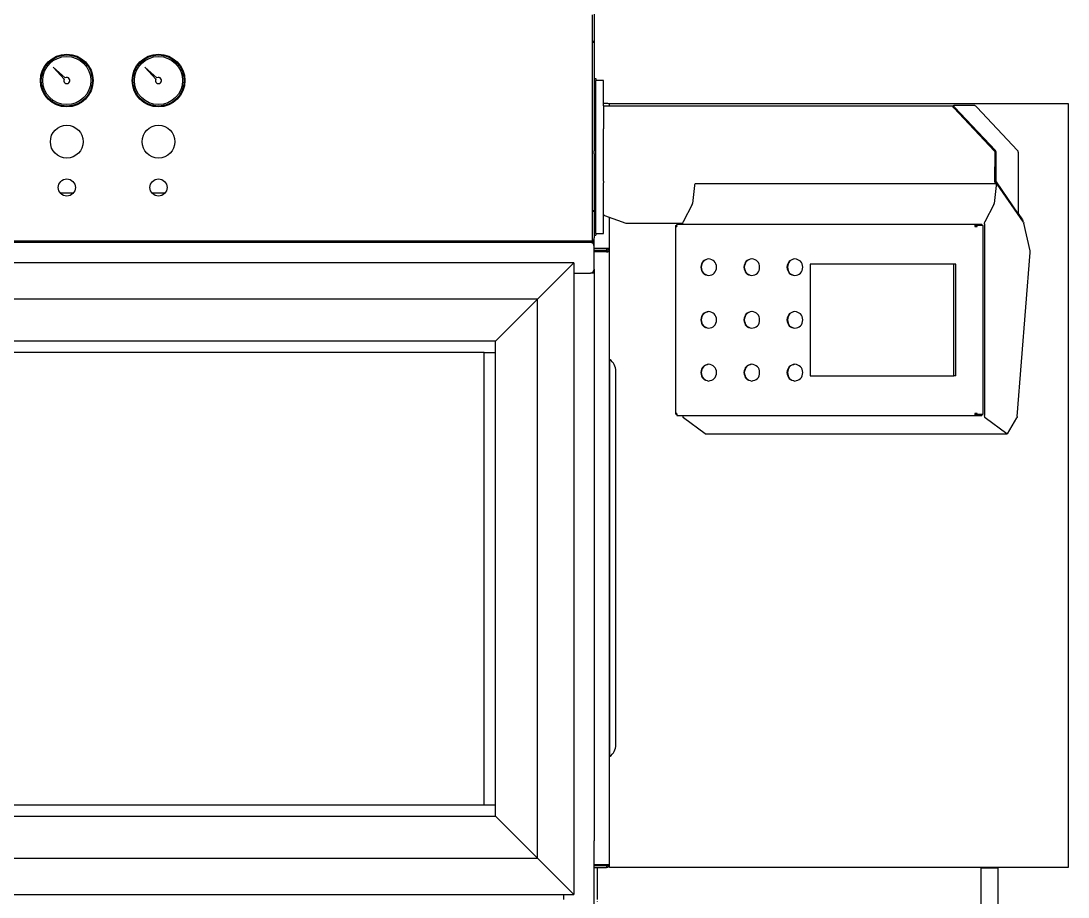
# Model space of a CAD drawing. Header units: millimetres. Extents: x -4653 to 8979, y -13943 to 4840.
# Drawn here: x 1407 to 2777, y 2098 to 3245 of the extents above; entities that cross this region are included whole.
import ezdxf

# ---------------------------------------------------------------- set-up
doc = ezdxf.new("R2010")
doc.units = ezdxf.units.MM

# ---------------------------------------------------------------- blocks, each defined once
blk = doc.blocks.new('COPERCHIO__23', base_point=(2263.1, 2728.2))
at = {"color": 7, "linetype": 'Continuous'}
for p, q in [((2263.1, 2975.7), (2263.2, 2975.7)), ((2263.1, 2975.7), (2263.1, 2730.7)), ((2263.2, 2976.6), (2263.2, 2975.7)), ((2263.2, 2976.6), (2264.6, 2976.6)), ((2263.2, 2975.7), (2264.7, 2975.7)), ((2264.7, 2978.2), (2264.6, 2976.6)), ((2264.6, 2976.6), (2264.7, 2975.7)), ((2265.6, 2978.2), (2264.7, 2978.2)), ((2655.5, 2978.2), (2265.6, 2978.2)), ((2654.7, 2975.7), (2655.2, 2975.7)), ((2655.2, 2975.7), (2656.5, 2975.7)), ((2656.4, 2978.2), (2655.5, 2978.2)), ((2655.5, 2978.2), (2655.5, 2976.7)), ((2656.5, 2976.6), (2655.5, 2976.7)), ((2664.1, 2978.2), (2656.4, 2978.2)), ((2656.5, 2976.6), (2656.4, 2978.2)), ((2656.5, 2975.7), (2656.5, 2976.6)), ((2656.5, 2976.6), (2657.9, 2976.6)), ((2656.5, 2975.7), (2657.9, 2975.7)), ((2664.1, 2976.7), (2657.9, 2976.6)), ((2657.9, 2975.7), (2657.9, 2976.6)), ((2664.1, 2978.2), (2664.1, 2976.7)), ((2665.6, 2976.6), (2664.1, 2976.7)), ((2665.6, 2729.8), (2665.6, 2976.6)), ((2263.2, 2730.7), (2263.1, 2730.7)), ((2264.7, 2730.7), (2263.2, 2730.7)), ((2263.2, 2730.7), (2263.2, 2729.8)), ((2264.6, 2729.8), (2263.2, 2729.8)), ((2264.7, 2730.7), (2264.6, 2729.8)), ((2264.8, 2729.8), (2264.6, 2729.8)), ((2264.8, 2729.8), (2264.7, 2728.2)), ((2264.7, 2728.2), (2265.6, 2728.2)), ((2265.6, 2728.2), (2655.5, 2728.2)), ((2655.2, 2730.7), (2654.7, 2730.7)), ((2656.5, 2730.7), (2655.2, 2730.7)), ((2655.5, 2729.7), (2656.4, 2729.7)), ((2655.5, 2728.2), (2655.5, 2729.7)), ((2655.5, 2728.2), (2656.4, 2728.2)), ((2656.4, 2729.7), (2656.5, 2730.7)), ((2656.4, 2729.7), (2657.9, 2729.8)), ((2656.4, 2728.2), (2656.4, 2729.7)), ((2656.4, 2728.2), (2664.1, 2728.2)), ((2657.9, 2730.7), (2656.5, 2730.7)), ((2657.9, 2729.8), (2657.9, 2730.7)), ((2657.9, 2729.8), (2664.1, 2729.7)), ((2664.1, 2729.7), (2665.6, 2729.8)), ((2664.1, 2729.7), (2664.1, 2728.2))]:
    blk.add_line(p, q, dxfattribs=at)
for points in [[(2264.7, 2975.7), (2264.7, 2976.2), (2264.8, 2976.7)], [(2264.8, 2976.7), (2265.1, 2977.8), (2265.6, 2978.2)], [(2655.5, 2978.2), (2654.9, 2977.5), (2654.7, 2975.7)], [(2655.2, 2975.7), (2655.3, 2976.4), (2655.5, 2976.7)], [(2306.5, 2933.2), (2299.2, 2930), (2296.2, 2922.2)], [(2306.5, 2933.2), (2299.6, 2929.8), (2296.7, 2922.2)], [(2306.5, 2911.2), (2313.8, 2914.4), (2316.9, 2922.2), (2313.8, 2930), (2306.5, 2933.2)], [(2362.9, 2933.2), (2355.6, 2930), (2352.6, 2922.2)], [(2362.9, 2933.2), (2355.9, 2929.8), (2353.1, 2922.2)], [(2363.4, 2933.2), (2363.2, 2933.2), (2362.9, 2933.2)], [(2362.9, 2911.2), (2370.2, 2914.4), (2373.2, 2922.2), (2370.4, 2929.8), (2363.4, 2933.2)], [(2419.3, 2933.2), (2412, 2930), (2408.9, 2922.2)], [(2419.3, 2933.2), (2412.3, 2929.8), (2409.5, 2922.2)], [(2419.3, 2911.2), (2426.6, 2914.4), (2429.6, 2922.2), (2426.6, 2930), (2419.3, 2933.2)], [(2296.2, 2922.2), (2299.2, 2914.4), (2306.5, 2911.2)], [(2296.7, 2922.2), (2299.6, 2914.6), (2306.5, 2911.2)], [(2352.6, 2922.2), (2355.6, 2914.4), (2362.9, 2911.2)], [(2353.1, 2922.2), (2355.9, 2914.6), (2362.9, 2911.2)], [(2408.9, 2922.2), (2412, 2914.4), (2419.3, 2911.2)], [(2409.5, 2922.2), (2412.3, 2914.6), (2419.3, 2911.2)], [(2306.5, 2864.2), (2299.2, 2861), (2296.2, 2853.2)], [(2306.5, 2864.2), (2299.6, 2860.8), (2296.7, 2853.2)], [(2306.5, 2842.2), (2313.8, 2845.4), (2316.9, 2853.2), (2313.8, 2861), (2306.5, 2864.2)], [(2362.9, 2864.2), (2355.6, 2861), (2352.6, 2853.2)], [(2362.9, 2864.2), (2355.9, 2860.8), (2353.1, 2853.2)], [(2363.4, 2864.2), (2363.2, 2864.2), (2362.9, 2864.2)], [(2362.9, 2842.2), (2370.2, 2845.4), (2373.2, 2853.2), (2370.4, 2860.8), (2363.4, 2864.2)], [(2419.3, 2864.2), (2412, 2861), (2408.9, 2853.2)], [(2419.3, 2864.2), (2412.3, 2860.8), (2409.5, 2853.2)], [(2419.3, 2842.2), (2426.6, 2845.4), (2429.6, 2853.2), (2426.6, 2861), (2419.3, 2864.2)], [(2296.2, 2853.2), (2299.2, 2845.4), (2306.5, 2842.2)], [(2296.7, 2853.2), (2299.6, 2845.6), (2306.5, 2842.2)], [(2352.6, 2853.2), (2355.6, 2845.4), (2362.9, 2842.2)], [(2353.1, 2853.2), (2355.9, 2845.6), (2362.9, 2842.2)], [(2408.9, 2853.2), (2412, 2845.4), (2419.3, 2842.2)], [(2409.5, 2853.2), (2412.3, 2845.6), (2419.3, 2842.2)], [(2306.5, 2795.2), (2299.2, 2792), (2296.2, 2784.2)], [(2306.5, 2795.2), (2299.6, 2791.8), (2296.7, 2784.2)], [(2306.5, 2773.2), (2313.8, 2776.4), (2316.9, 2784.2), (2313.8, 2792), (2306.5, 2795.2)], [(2362.9, 2795.2), (2355.6, 2792), (2352.6, 2784.2)], [(2362.9, 2795.2), (2355.9, 2791.8), (2353.1, 2784.2)], [(2362.9, 2773.2), (2370.2, 2776.4), (2373.2, 2784.2), (2370.2, 2792), (2362.9, 2795.2)], [(2419.3, 2795.2), (2412, 2792), (2408.9, 2784.2)], [(2419.3, 2795.2), (2412.3, 2791.8), (2409.5, 2784.2)], [(2419.3, 2773.2), (2426.6, 2776.4), (2429.6, 2784.2), (2426.6, 2792), (2419.3, 2795.2)], [(2296.2, 2784.2), (2299.2, 2776.4), (2306.5, 2773.2)], [(2296.7, 2784.2), (2299.6, 2776.6), (2306.5, 2773.2)], [(2352.6, 2784.2), (2355.6, 2776.4), (2362.9, 2773.2)], [(2353.1, 2784.2), (2355.9, 2776.6), (2362.9, 2773.2)], [(2408.9, 2784.2), (2412, 2776.4), (2419.3, 2773.2)], [(2409.5, 2784.2), (2412.3, 2776.6), (2419.3, 2773.2)], [(2264.8, 2729.8), (2264.7, 2730.2), (2264.7, 2730.7)], [(2265.6, 2728.2), (2265.1, 2728.6), (2264.8, 2729.8)], [(2654.7, 2730.7), (2654.9, 2729), (2655.5, 2728.2)], [(2655.5, 2729.7), (2655.3, 2730), (2655.2, 2730.7)]]:
    blk.add_spline(points, degree=3, dxfattribs=at)
blk = doc.blocks.new('TOUCH__24', base_point=(2439.4, 2780.2))
at = {"color": 7, "linetype": 'Continuous'}
for p, q in [((2439.4, 2926.2), (2439.4, 2780.2)), ((2627.4, 2926.2), (2439.4, 2926.2)), ((2627.4, 2780.2), (2627.4, 2926.2)), ((2629.8, 2926.2), (2627.4, 2926.2)), ((2629.8, 2780.2), (2629.8, 2926.2)), ((2439.4, 2780.2), (2627.4, 2780.2)), ((2629.8, 2780.2), (2627.4, 2780.2))]:
    blk.add_line(p, q, dxfattribs=at)
blk = doc.blocks.new('CASSETTA__25', base_point=(2272.8, 2703.9))
at = {"color": 7, "linetype": 'Continuous'}
for p, q in [((2287.8, 3029.3), (2285.5, 3005.8)), ((2683.5, 3031.4), (2288.8, 3031.4)), ((2682.5, 3029.3), (2680.2, 3005.8)), ((2684, 3031.1), (2683.5, 3031.4)), ((2718.5, 2981.1), (2684, 3031.1)), ((2285.1, 3004.1), (2273.3, 2981.6)), ((2285.1, 3004.1), (2285.5, 3005.8)), ((2679.8, 3004.1), (2667.9, 2981.6)), ((2679.8, 3004.1), (2680.2, 3005.8)), ((2272.8, 2978.2), (2272.8, 2979.1)), ((2667.5, 2979.1), (2667.5, 2728.1)), ((2718.5, 2981.1), (2718.9, 2980)), ((2727.1, 2943.8), (2718.9, 2980)), ((2710.3, 2727), (2727.2, 2941.5)), ((2272.8, 2728.1), (2272.8, 2728.2)), ((2302.1, 2704), (2273.6, 2725.1)), ((2696.8, 2704), (2668.2, 2725.1)), ((2697.6, 2704.3), (2709.8, 2725.1)), ((2302.1, 2704), (2696.8, 2704)), ((2697.1, 2703.9), (2696.8, 2704))]:
    blk.add_line(p, q, dxfattribs=at)
blk.add_arc((2719.5, 2942.2), 7.79, 354.921, 12.1098, dxfattribs=at)
for points in [[(2288.8, 3031.4), (2288.2, 3030.8), (2287.8, 3029.3)], [(2683.5, 3031.4), (2682.9, 3030.8), (2682.5, 3029.3)], [(2272.8, 2979.1), (2272.9, 2980.5), (2273.3, 2981.6)], [(2667.5, 2979.1), (2667.6, 2980.5), (2667.9, 2981.6)], [(2273.6, 2725.1), (2273, 2726.2), (2272.8, 2728.1)], [(2668.2, 2725.1), (2667.7, 2726.2), (2667.5, 2728.1)], [(2710.3, 2727), (2710.1, 2725.9), (2709.8, 2725.1)], [(2697.6, 2704.3), (2697.3, 2704), (2697.1, 2703.9)]]:
    blk.add_spline(points, degree=3, dxfattribs=at)
blk = doc.blocks.new('CASSETTA_ETA_04_1__26', base_point=(2263.1, 2703.9))
for name, p in [('CASSETTA__25', (2272.8, 2703.9)), ('COPERCHIO__23', (2263.1, 2728.2)), ('TOUCH__24', (2439.4, 2780.2))]:
    blk.add_blockref(name, p)
blk = doc.blocks.new('Lamiera_fe_sp_15-10_sv__27', base_point=(2711.5, 2982.8))
at = {"color": 7, "linetype": 'Continuous'}
for p, q in [((2711.5, 2992.4), (2717.3, 2984)), ((2717.3, 2984), (2717.5, 2983.5)), ((2717.5, 2983.5), (2717.4, 2982.8))]:
    blk.add_line(p, q, dxfattribs=at)
blk = doc.blocks.new('Lamiera___28', base_point=(2625.9, 2991.6))
at = {"color": 7, "linetype": 'Continuous'}
for p, q in [((2626.1, 3132.9), (2627.1, 3134)), ((2627.3, 3130.9), (2627, 3131)), ((2627.3, 3134.1), (2654.3, 3134.1)), ((2680.7, 3074.1), (2627.3, 3130.9)), ((2681.6, 3075.1), (2628.3, 3131.9)), ((2657.3, 3131.9), (2710.7, 3075.1)), ((2681.1, 3035), (2681.2, 3073)), ((2682.5, 3034), (2682.5, 3073)), ((2711.5, 3073), (2711.5, 2991.6)), ((2681.1, 3034), (2681.1, 3035)), ((2681.1, 3034), (2682.8, 3031.4)), ((2681.1, 3034), (2682.5, 3034)), ((2682.5, 3034), (2711.5, 2991.6)), ((2711.5, 2991.6), (2711.2, 2991.6))]:
    blk.add_line(p, q, dxfattribs=at)
for centre, radius, start, end in [((2679.7, 3072.9), 1.48, 22.6297, 50.3132), ((2679.7, 3073), 1.5, 0, 19.1502), ((2679.4, 3073), 3.09, 359.6573, 42.878), ((2708.5, 3073), 3.09, 359.6573, 42.878)]:
    blk.add_arc(centre, radius, start, end, dxfattribs=at)
for points in [[(2627, 3131), (2626.2, 3132.2), (2626.1, 3132.9)], [(2627.1, 3134), (2627.2, 3134), (2627.3, 3134.1)], [(2628.3, 3131.9), (2627.3, 3133.2), (2627.1, 3134)], [(2654.3, 3134.1), (2655.6, 3133.4), (2657.3, 3131.9)]]:
    blk.add_spline(points, degree=3, dxfattribs=at)
blk = doc.blocks.new('Lamiera_fe_sp_15-10_sv___29', base_point=(2168.7, 2980))
at = {"color": 7, "linetype": 'Continuous'}
for p, q in [((2168.7, 3133.5), (2625.5, 3133.5)), ((2168.7, 3132), (2168.7, 3131)), ((2168.7, 3131), (2168.7, 3103.5)), ((2625.5, 3133.5), (2626.6, 3133.5)), ((2627.3, 3130.9), (2627, 3131)), ((2680.7, 3074.1), (2627.3, 3130.9)), ((2168.7, 3035), (2168.7, 3103.5)), ((2681.1, 3073.5), (2680.7, 3074.1)), ((2681.2, 3073), (2681.1, 3073.5)), ((2681.1, 3035), (2681.2, 3073)), ((2682.5, 3031.4), (2681.5, 3032.8)), ((2170.4, 2989.9), (2198.3, 2980)), ((2198.3, 2980), (2272.8, 2980))]:
    blk.add_line(p, q, dxfattribs=at)
for points in [[(2625.5, 3133.5), (2625.4, 3133.5), (2625.4, 3133.3), (2625.5, 3133), (2625.6, 3132.8), (2626.2, 3132), (2627, 3131)], [(2681.1, 3034), (2681.1, 3034.5), (2681.1, 3035)], [(2681.5, 3032.8), (2681.3, 3033.3), (2681.1, 3034)], [(2170.4, 2989.9), (2169.2, 2990.6), (2168.7, 2991.3)]]:
    blk.add_spline(points, degree=3, dxfattribs=at)
blk = doc.blocks.new('Piatto_fe___30', base_point=(2158.7, 2966.5))
at = {"color": 7, "linetype": 'Continuous'}
for p, q in [((2168.7, 3166.5), (2158.7, 3166.5)), ((2168.7, 3133.5), (2168.7, 3166.5)), ((2168.7, 3133.5), (2168.7, 3132)), ((2168.7, 3132), (2168.7, 3131)), ((2168.7, 3131), (2168.7, 3103.5)), ((2168.7, 3035), (2168.7, 3103.5)), ((2168.7, 3035), (2168.7, 3032.8)), ((2168.7, 2991.3), (2168.7, 3032.8)), ((2168.7, 2966.5), (2168.7, 2991.3)), ((2158.7, 2966.5), (2168.7, 2966.5))]:
    blk.add_line(p, q, dxfattribs=at)
blk = doc.blocks.new('RBTISALDA001273_A__31', base_point=(2158.7, 2966.5))
for name, p in [('Piatto_fe___30', (2158.7, 2966.5)), ('Lamiera_fe_sp_15-10_sv___29', (2168.7, 2980)), ('Lamiera___28', (2625.9, 2991.6)), ('Lamiera_fe_sp_15-10_sv__27', (2711.5, 2982.8))]:
    blk.add_blockref(name, p)
blk = doc.blocks.new('IND040M63010400E_A__50', base_point=(1552.2, 3132))
at = {"color": 7, "linetype": 'Continuous'}
for p, q in [((1569, 3184.2), (1583.3, 3168.5)), ((1584.7, 3170), (1569, 3184.2))]:
    blk.add_line(p, q, dxfattribs=at)
for radius in [34.5, 33.5, 31.5]:
    blk.add_circle((1586.7, 3166.5), radius, dxfattribs=at)
blk.add_arc((1586.7, 3166.5), 4, 149.7254, 120.2746, dxfattribs=at)
blk = doc.blocks.new('IND040M63010400E_A_2__51', base_point=(1432.2, 3132))
at = {"color": 7, "linetype": 'Continuous'}
for p, q in [((1464.7, 3170), (1449, 3184.2)), ((1449, 3184.2), (1463.3, 3168.5))]:
    blk.add_line(p, q, dxfattribs=at)
for radius in [34.5, 33.5, 31.5]:
    blk.add_circle((1466.7, 3166.5), radius, dxfattribs=at)
blk.add_arc((1466.7, 3166.5), 4, 149.7254, 120.2746, dxfattribs=at)
blk = doc.blocks.new('3__64', base_point=(2662.7, 1955.5))
at = {"color": 7, "linetype": 'Continuous'}
for p, q in [((2663.7, 1994.5), (2684.7, 1994.5)), ((2663.7, 1955.5), (2663.7, 1994.5)), ((2684.7, 1994.5), (2684.7, 1995.5)), ((2662.7, 1955.5), (2663.7, 1955.5))]:
    blk.add_line(p, q, dxfattribs=at)
blk = doc.blocks.new('2__65', base_point=(2667.2, 1952.5))
at = {"color": 7, "linetype": 'Continuous'}
for p, q in [((2667.2, 1980.5), (2667.2, 1966)), ((2680.2, 1980.5), (2680.2, 1966)), ((2668.7, 1964.5), (2667.2, 1966)), ((2667.2, 1966), (2680.2, 1966)), ((2668.7, 1964.5), (2669.2, 1964.5)), ((2669.2, 1964.5), (2669.2, 1952.5)), ((2669.2, 1964.5), (2678.2, 1964.5)), ((2678.2, 1964.5), (2678.2, 1952.5)), ((2678.2, 1964.5), (2678.7, 1964.5)), ((2678.7, 1964.5), (2680.2, 1966)), ((2669.2, 1952.5), (2678.2, 1952.5))]:
    blk.add_line(p, q, dxfattribs=at)
blk = doc.blocks.new('1__66', base_point=(2662.7, 1980.5))
at = {"color": 7, "linetype": 'Continuous'}
for p, q in [((2662.7, 2135.5), (2662.7, 2053.5)), ((2684.7, 2135.5), (2662.7, 2135.5)), ((2684.7, 2135.5), (2684.7, 1995.5)), ((2684.7, 1995.5), (2662.7, 1995.5)), ((2666.7, 1994.5), (2666.7, 1980.5)), ((2680.7, 1994.5), (2680.7, 1980.5)), ((2666.7, 1980.5), (2667.2, 1980.5)), ((2667.2, 1980.5), (2673.7, 1980.5)), ((2673.7, 1980.5), (2680.2, 1980.5)), ((2680.2, 1980.5), (2680.7, 1980.5))]:
    blk.add_line(p, q, dxfattribs=at)
blk = doc.blocks.new('RICEVITORE__67', base_point=(2662.7, 1952.5))
for name, p in [('1__66', (2662.7, 1980.5)), ('3__64', (2662.7, 1955.5)), ('2__65', (2667.2, 1952.5))]:
    blk.add_blockref(name, p)
blk = doc.blocks.new('BARRIERA_EMETT__RICEVIT_-AS1-LD-HR-010-JV__68', base_point=(2662.7, 1952.5))
blk.add_blockref('RICEVITORE__67', (2662.7, 1952.5))
blk = doc.blocks.new('3__69', base_point=(2176.7, 2136.5))
at = {"color": 7, "linetype": 'Continuous'}
for p, q in [((2176.7, 3134.5), (2176.7, 3136.5)), ((2176.7, 3136.5), (2776.7, 3136.5)), ((2176.7, 3133.5), (2176.7, 3134.5)), ((2776.7, 3136.5), (2776.7, 2136.5)), ((2176.7, 2946.5), (2176.7, 2987.7)), ((2176.7, 2942.5), (2176.7, 2946.5)), ((2176.7, 2136.5), (2176.7, 2140.5)), ((2776.7, 2136.5), (2176.7, 2136.5))]:
    blk.add_line(p, q, dxfattribs=at)
blk = doc.blocks.new('CASSA_ETA_ST6_1025__600x1000x250___70', base_point=(2176.7, 2136.5))
blk.add_blockref('3__69', (2176.7, 2136.5))
blk = doc.blocks.new('TUBOLARE_Fe_20x20_Sp2_L_190', base_point=(2156.7, 2946.5))
at = {"color": 7, "linetype": 'Continuous'}
for p, q in [((2174.7, 3136.5), (2168.7, 3136.5)), ((2156.7, 2956.5), (2156.7, 2960.5)), ((2156.7, 2949.5), (2156.7, 2954.5)), ((2176.7, 2946.5), (2172.7, 2946.5))]:
    blk.add_line(p, q, dxfattribs=at)
blk.add_arc((2174.7, 3134.5), 2, 0, 90, dxfattribs=at)
blk = doc.blocks.new('DISTANZIALE_CASSETTA_QUADRO_ELETTRICO__71', base_point=(2156.7, 2946.5))
blk.add_blockref('TUBOLARE_Fe_20x20_Sp2_L_190', (2156.7, 2946.5))
blk = doc.blocks.new('GR_QUADRO_ELETTRICO__72', base_point=(2156.7, 1952.5))
for name, p in [('DISTANZIALE_CASSETTA_QUADRO_ELETTRICO__71', (2156.7, 2946.5)), ('CASSA_ETA_ST6_1025__600x1000x250___70', (2176.7, 2136.5)), ('BARRIERA_EMETT__RICEVIT_-AS1-LD-HR-010-JV__68', (2662.7, 1952.5))]:
    blk.add_blockref(name, p)
blk = doc.blocks.new('LAMIERA_Fe_SP_1_5_SV_1916x506_1__120', base_point=(2156.7, 1244.5))
at = {"color": 7, "linetype": 'Continuous'}
for p, q in [((2160.7, 2136.5), (2160.7, 2094.5)), ((2160.7, 2092.5), (2160.7, 2092)), ((2156.7, 1246.5), (2156.7, 1244.5))]:
    blk.add_line(p, q, dxfattribs=at)
blk = doc.blocks.new('RBTESALDA001528_TORRE_Fe_VERN__ABBATT___122', base_point=(652.7, 1209.5))
blk.add_blockref('LAMIERA_Fe_SP_1_5_SV_1916x506_1__120', (2156.7, 1244.5))
blk = doc.blocks.new('FIT_GR_TORRE_DI_ABBATTIMENTO__123', base_point=(652.7, 1209.5))
blk.add_blockref('RBTESALDA001528_TORRE_Fe_VERN__ABBATT___122', (652.7, 1209.5))
blk = doc.blocks.new('p3_1__124', base_point=(2082.7, 2101))
at = {"color": 7, "linetype": 'Continuous'}
for p, q in [((2116.7, 2914.5), (2130.2, 2928)), ((2130.2, 2928), (2130.2, 2101)), ((2082.7, 2880.5), (2116.7, 2914.5)), ((2082.7, 2148.5), (2130.2, 2101))]:
    blk.add_line(p, q, dxfattribs=at)
blk = doc.blocks.new('p6__125', base_point=(2012.7, 2218.5))
at = {"color": 7, "linetype": 'Continuous'}
for p, q in [((2012.7, 2810.5), (2027.7, 2810.5)), ((2012.7, 2218.5), (2012.7, 2810.5)), ((2027.7, 2218.5), (2027.7, 2810.5)), ((2012.7, 2218.5), (2027.7, 2218.5))]:
    blk.add_line(p, q, dxfattribs=at)
blk = doc.blocks.new('p5__126', base_point=(785.7, 2203.5))
at = {"color": 7, "linetype": 'Continuous'}
for p, q in [((785.7, 2218.5), (785.7, 2203.5)), ((800.7, 2218.5), (785.7, 2218.5)), ((800.7, 2218.5), (2012.7, 2218.5)), ((2012.7, 2218.5), (2027.7, 2218.5)), ((2027.7, 2203.5), (2027.7, 2218.5)), ((785.7, 2203.5), (2027.7, 2203.5))]:
    blk.add_line(p, q, dxfattribs=at)
blk = doc.blocks.new('p5_1__127', base_point=(785.7, 2810.5))
at = {"color": 7, "linetype": 'Continuous'}
for p, q in [((785.7, 2825.5), (785.7, 2810.5)), ((2027.7, 2825.5), (785.7, 2825.5)), ((2027.7, 2810.5), (2027.7, 2825.5)), ((800.7, 2810.5), (785.7, 2810.5)), ((2012.7, 2810.5), (800.7, 2810.5)), ((2012.7, 2810.5), (2027.7, 2810.5))]:
    blk.add_line(p, q, dxfattribs=at)
blk = doc.blocks.new('p4_1__130', base_point=(683.2, 2101))
at = {"color": 7, "linetype": 'Continuous'}
for p in [(2082.7, 2148.5), (683.2, 2101)]:
    blk.add_line(p, (2130.2, 2101), dxfattribs=at)
blk = doc.blocks.new('p2__131', base_point=(2027.7, 2148.5))
at = {"color": 7, "linetype": 'Continuous'}
for p, q in [((2075.2, 2873), (2082.7, 2880.5)), ((2082.7, 2148.5), (2082.7, 2880.5)), ((2060.2, 2858), (2075.2, 2873)), ((2027.7, 2825.5), (2060.2, 2858)), ((2027.7, 2810.5), (2027.7, 2825.5)), ((2027.7, 2218.5), (2027.7, 2810.5)), ((2027.7, 2203.5), (2027.7, 2218.5)), ((2027.7, 2203.5), (2060.2, 2171)), ((2060.2, 2171), (2075.2, 2156)), ((2075.2, 2156), (2082.7, 2148.5))]:
    blk.add_line(p, q, dxfattribs=at)
blk = doc.blocks.new('p2_1__132', base_point=(730.7, 2148.5))
at = {"color": 7, "linetype": 'Continuous'}
for p, q in [((730.7, 2880.5), (730.7, 2148.5)), ((738.2, 2873), (730.7, 2880.5)), ((753.2, 2858), (738.2, 2873)), ((785.7, 2825.5), (753.2, 2858)), ((785.7, 2825.5), (785.7, 2810.5)), ((785.7, 2810.5), (785.7, 2218.5)), ((785.7, 2218.5), (785.7, 2203.5)), ((785.7, 2203.5), (753.2, 2171)), ((753.2, 2171), (738.2, 2156)), ((738.2, 2156), (730.7, 2148.5))]:
    blk.add_line(p, q, dxfattribs=at)
blk = doc.blocks.new('p1_1__133', base_point=(730.7, 2148.5))
at = {"color": 7, "linetype": 'Continuous'}
for p, q in [((785.7, 2203.5), (753.2, 2171)), ((785.7, 2203.5), (2027.7, 2203.5)), ((2027.7, 2203.5), (2060.2, 2171)), ((753.2, 2171), (738.2, 2156)), ((2060.2, 2171), (2075.2, 2156)), ((738.2, 2156), (730.7, 2148.5)), ((2075.2, 2156), (2082.7, 2148.5)), ((730.7, 2148.5), (2082.7, 2148.5))]:
    blk.add_line(p, q, dxfattribs=at)
blk = doc.blocks.new('p1__134', base_point=(730.7, 2825.5))
at = {"color": 7, "linetype": 'Continuous'}
for p, q in [((2082.7, 2880.5), (730.7, 2880.5)), ((738.2, 2873), (730.7, 2880.5)), ((2075.2, 2873), (2082.7, 2880.5)), ((753.2, 2858), (738.2, 2873)), ((2060.2, 2858), (2075.2, 2873)), ((785.7, 2825.5), (753.2, 2858)), ((2027.7, 2825.5), (2060.2, 2858)), ((2027.7, 2825.5), (785.7, 2825.5))]:
    blk.add_line(p, q, dxfattribs=at)
blk = doc.blocks.new('TELAIO_PORTAVETRO__135', base_point=(730.7, 2148.5))
for name, p in [('p2_1__132', (730.7, 2148.5)), ('p1__134', (730.7, 2825.5)), ('p2__131', (2027.7, 2148.5)), ('p1_1__133', (730.7, 2148.5))]:
    blk.add_blockref(name, p)
blk = doc.blocks.new('p4__136', base_point=(683.2, 2880.5))
at = {"color": 7, "linetype": 'Continuous'}
for p, q in [((2130.2, 2928), (683.2, 2928)), ((2116.7, 2914.5), (2130.2, 2928)), ((2082.7, 2880.5), (2116.7, 2914.5))]:
    blk.add_line(p, q, dxfattribs=at)
blk = doc.blocks.new('RBTEMECCA000062_PORTELLO_FRONT__ALLUM_-VETRO__137', base_point=(683.2, 2101))
for name, p in [('p4__136', (683.2, 2880.5)), ('p3_1__124', (2082.7, 2101)), ('TELAIO_PORTAVETRO__135', (730.7, 2148.5)), ('p5_1__127', (785.7, 2810.5)), ('p6__125', (2012.7, 2218.5)), ('p5__126', (785.7, 2203.5)), ('p4_1__130', (683.2, 2101))]:
    blk.add_blockref(name, p)
blk = doc.blocks.new('GUARNIZIONE__139', base_point=(2177, 2281.5))
at = {"color": 7, "linetype": 'Continuous'}
for p, q in [((2177, 2634.5), (2177, 2801.5)), ((2185.2, 2634.5), (2185.2, 2785.8)), ((2177, 2448.5), (2177, 2634.5)), ((2185.2, 2448.5), (2185.2, 2634.5)), ((2177, 2281.5), (2177, 2448.5)), ((2185.2, 2297.2), (2185.2, 2448.5))]:
    blk.add_line(p, q, dxfattribs=at)
for centre, start, end in [((2166.2, 2785.8), 0, 55.5033), ((2166.2, 2297.2), 304.4967, 0)]:
    blk.add_arc(centre, 19, start, end, dxfattribs=at)
blk = doc.blocks.new('MNTVETRI000041_A_1__140', base_point=(2177, 2281.5))
blk.add_blockref('GUARNIZIONE__139', (2177, 2281.5))
blk = doc.blocks.new('LAMIERA_Fe_Sp_2_SV_843x1075__152', base_point=(2154.7, 2136.5))
at = {"color": 7, "linetype": 'Continuous'}
for p, q in [((2158.7, 2946.5), (2156.7, 2946.5)), ((2172.7, 2946.5), (2158.7, 2946.5)), ((2172.7, 2946.5), (2172.7, 2944.5)), ((2156.7, 2944.5), (2172.7, 2944.5)), ((2172.7, 2942.5), (2156.7, 2942.5)), ((2172.7, 2944.5), (2172.7, 2942.5)), ((2172.7, 2942.5), (2174.7, 2942.5)), ((2176.7, 2942.5), (2174.7, 2942.5)), ((2176.7, 2181.5), (2176.7, 2942.5)), ((2156.7, 2919.5), (2156.7, 2916.7)), ((2154.7, 2915.5), (2154.7, 2914.5)), ((2155.7, 2916.5), (2156.7, 2916.5)), ((2156.7, 2916.7), (2156.7, 2914.5)), ((2176.7, 2140.5), (2176.7, 2181.5)), ((2156.7, 2140.5), (2174.7, 2140.5)), ((2172.7, 2138.5), (2156.7, 2138.5)), ((2172.7, 2138.5), (2172.7, 2136.5)), ((2174.7, 2140.5), (2176.7, 2140.5)), ((2156.7, 2136.5), (2172.7, 2136.5))]:
    blk.add_line(p, q, dxfattribs=at)
for centre, radius, start, end in [((2172.7, 2942.5), 4, 0, 90), ((2172.7, 2942.5), 2, 0, 90), ((2172.7, 2140.5), 4, 270, 0), ((2172.7, 2140.5), 2, 270, 0)]:
    blk.add_arc(centre, radius, start, end, dxfattribs=at)
blk = doc.blocks.new('CARTER_LATERALE_SX_CON_FORO_VETRO_FISSO__153', base_point=(2154.7, 2136.5))
blk.add_blockref('LAMIERA_Fe_Sp_2_SV_843x1075__152', (2154.7, 2136.5))
blk = doc.blocks.new('TUB_RE_Fe_40x40x3_L1550__161', base_point=(2151.7, 2914.5))
at = {"color": 7, "linetype": 'Continuous'}
for p, q in [((2156.7, 2946.5), (2156.7, 2949.5)), ((2156.7, 2944.5), (2156.7, 2946.5)), ((2156.7, 2942.5), (2156.7, 2944.5)), ((2156.7, 2919.5), (2156.7, 2942.5))]:
    blk.add_line(p, q, dxfattribs=at)
for centre, start, end in [((2151.7, 2949.5), 0, 90), ((2151.7, 2919.5), 270, 0)]:
    blk.add_arc(centre, 5, start, end, dxfattribs=at)
blk = doc.blocks.new('TUB_RE_Fe_40x40x3_L898__162', base_point=(2130.2, 2056.5))
at = {"color": 7, "linetype": 'Continuous'}
for p, q in [((2130.2, 2914.5), (2147.3, 2914.5)), ((2147.3, 2914.5), (2151.7, 2914.5)), ((2156.7, 2914.5), (2151.7, 2914.5)), ((2156.7, 2914.5), (2156.7, 2909.5)), ((2156.7, 2909.5), (2156.7, 2876.3)), ((2156.7, 2876.3), (2156.7, 2831.7)), ((2156.7, 2831.7), (2156.7, 2231.3)), ((2156.7, 2231.3), (2156.7, 2179.5)), ((2156.7, 2179.5), (2156.7, 2171.5)), ((2156.7, 2140.5), (2156.7, 2171.5)), ((2156.7, 2138.5), (2156.7, 2140.5)), ((2156.7, 2136.5), (2156.7, 2138.5)), ((2156.7, 2094.5), (2156.7, 2136.5)), ((2156.7, 2092.5), (2156.7, 2094.5)), ((2156.7, 2092), (2156.7, 2092.5)), ((2156.7, 2061.5), (2156.7, 2092)), ((2146.7, 2056.5), (2151.7, 2056.5)), ((2156.7, 2056.5), (2151.7, 2056.5)), ((2156.7, 2061.5), (2156.7, 2057.5)), ((2156.7, 2057.5), (2156.7, 2057.4)), ((2156.7, 2057.4), (2156.7, 2056.5))]:
    blk.add_line(p, q, dxfattribs=at)
blk = doc.blocks.new('TUB_RE_Fe_40x40x3_L_1420__164', base_point=(696.7, 2094.5))
at = {"color": 7, "linetype": 'Continuous'}
blk.add_line((2116.7, 2101), (2116.7, 2094.5), dxfattribs=at)
blk = doc.blocks.new('TUB_RE_Fe_40x40x3_L_1500__165', base_point=(656.7, 2914.5))
at = {"color": 7, "linetype": 'Continuous'}
for p, q in [((2121.7, 2954.5), (2114.2, 2954.5)), ((2147.3, 2954.5), (2121.7, 2954.5)), ((2151.7, 2954.5), (2147.3, 2954.5)), ((2156.7, 2946.5), (2156.7, 2949.5)), ((2156.7, 2944.5), (2156.7, 2946.5)), ((2156.7, 2942.5), (2156.7, 2944.5)), ((2156.7, 2919.5), (2156.7, 2942.5))]:
    blk.add_line(p, q, dxfattribs=at)
for centre, start, end in [((2151.7, 2949.5), 0, 90), ((2151.7, 2919.5), 270, 0)]:
    blk.add_arc(centre, 5, start, end, dxfattribs=at)
blk = doc.blocks.new('TELAIO_CABINA_DI_SPRUZZATURA_GS4_110051_MAURI__166', base_point=(656.7, 1244.5))
for name, p in [('TUB_RE_Fe_40x40x3_L_1500__165', (656.7, 2914.5)), ('TUB_RE_Fe_40x40x3_L1550__161', (2151.7, 2914.5)), ('TUB_RE_Fe_40x40x3_L898__162', (2130.2, 2056.5)), ('TUB_RE_Fe_40x40x3_L_1420__164', (696.7, 2094.5))]:
    blk.add_blockref(name, p)
blk = doc.blocks.new('LAMIERA_Fe_Sp_2_Sv_205x200__167', base_point=(2156.7, 2964))
at = {"color": 7, "linetype": 'Continuous'}
for p, q in [((2156.7, 3169), (2158.7, 3169)), ((2158.7, 3169), (2158.7, 3166.5)), ((2158.7, 3134), (2158.7, 3166.5)), ((2158.7, 3119), (2158.7, 3134)), ((2158.7, 2966.5), (2158.7, 3119)), ((2156.7, 2964), (2158.7, 2964)), ((2158.7, 2966.5), (2158.7, 2964))]:
    blk.add_line(p, q, dxfattribs=at)
blk = doc.blocks.new('LAMIERA_Fe_Sp_2_SV_1200x230__168', base_point=(1217.9, 3019.5))
at = {"color": 7, "linetype": 'Continuous'}
for p, q in [((1217.9, 3019.5), (1235.5, 3019.5)), ((1337.9, 3019.5), (1355.5, 3019.5)), ((1457.9, 3019.5), (1475.5, 3019.5)), ((1577.9, 3019.5), (1595.5, 3019.5))]:
    blk.add_line(p, q, dxfattribs=at)
blk = doc.blocks.new('LAMIERA_Fe_Sp_2_SV_1572x428_DX__172', base_point=(2154.7, 2957))
at = {"color": 7, "linetype": 'Continuous'}
for p, q in [((2154.7, 3256.5), (2156.7, 3256.5)), ((2156.7, 3256.5), (2156.7, 3217.5)), ((2156.7, 3217.5), (2154.7, 3217.5)), ((2156.7, 3216.5), (2154.7, 3216.5)), ((2156.7, 3217.5), (2156.7, 3216.5)), ((2156.7, 3216.5), (2156.7, 3169)), ((2156.7, 3169), (2156.7, 3134.5)), ((2156.7, 3134.5), (2156.7, 3118.5)), ((2156.7, 3118.5), (2156.7, 3074.5)), ((2156.7, 3072.5), (2156.7, 3074.5)), ((2156.7, 3070.5), (2156.7, 3072.5)), ((2156.7, 3070.5), (2156.7, 2996.5)), ((2154.7, 2996.5), (2156.7, 2996.5)), ((2154.7, 2995.5), (2156.7, 2995.5)), ((2156.7, 2996.5), (2156.7, 2995.5)), ((2156.7, 2995.5), (2156.7, 2964)), ((2156.7, 2964), (2156.7, 2960.5))]:
    blk.add_line(p, q, dxfattribs=at)
blk.add_arc((2152.7, 2960.5), 4, 300, 0, dxfattribs=at)
blk = doc.blocks.new('LAMIERA_Fe_Sp_2_SV_1496x300__173', base_point=(658.7, 2956.5))
at = {"color": 7, "linetype": 'Continuous'}
for p, q in [((2154.7, 3220), (2154.7, 3252.5)), ((2154.7, 3217.5), (2154.7, 3220)), ((2154.7, 3216.5), (2154.7, 3217.5)), ((2154.7, 2996.5), (2154.7, 3216.5)), ((2154.7, 2995.5), (2154.7, 2996.5)), ((2154.7, 2960.5), (2154.7, 2995.5)), ((2154.7, 2956.5), (2154.7, 2960.5)), ((2107.7, 2956.5), (705.7, 2956.5)), ((2111.7, 2956.5), (2107.7, 2956.5)), ((2114.2, 2956.5), (2111.7, 2956.5)), ((2116.2, 2956.5), (2114.2, 2956.5)), ((2121.1, 2956.5), (2116.2, 2956.5)), ((2142.3, 2956.5), (2121.1, 2956.5)), ((2146.7, 2956.5), (2142.3, 2956.5)), ((2152.7, 2956.5), (2146.7, 2956.5)), ((2154.7, 2956.5), (2152.7, 2956.5))]:
    blk.add_line(p, q, dxfattribs=at)
for centre, radius in [((1466.7, 3086.5), 21.5), ((1586.7, 3086.5), 21.5), ((1466.7, 3026.5), 11.2), ((1586.7, 3026.5), 11.2)]:
    blk.add_circle(centre, radius, dxfattribs=at)
blk = doc.blocks.new('CASSONE_DISTANZIALE_MANDATA_ARIA__174', base_point=(654.7, 2956.5))
for name, p in [('LAMIERA_Fe_Sp_2_SV_1496x300__173', (658.7, 2956.5)), ('LAMIERA_Fe_Sp_2_SV_1572x428_DX__172', (2154.7, 2957)), ('LAMIERA_Fe_Sp_2_Sv_205x200__167', (2156.7, 2964)), ('LAMIERA_Fe_Sp_2_SV_1200x230__168', (1217.9, 3019.5))]:
    blk.add_blockref(name, p)
blk = doc.blocks.new('LAMIERA_Fe_Sp_2_SV_79x1455__176', base_point=(699.2, 2954.5))
at = {"color": 7, "linetype": 'Continuous'}
for p, q in [((2114.2, 2954.5), (699.2, 2954.5)), ((2107.7, 2956.5), (705.7, 2956.5)), ((2111.7, 2956.5), (2107.7, 2956.5)), ((2114.2, 2956.5), (2111.7, 2956.5)), ((2114.2, 2956.5), (2114.2, 2954.5))]:
    blk.add_line(p, q, dxfattribs=at)
blk = doc.blocks.new('LAMIERA_Fe_Sp_2_SV_1465x1570_1', base_point=(2114.2, 2954.5))
at = {"color": 7, "linetype": 'Continuous'}
for p, q in [((2156.7, 2954.5), (2151.7, 2954.5)), ((2156.7, 2956.5), (2154.7, 2956.5)), ((2156.7, 2954.5), (2156.7, 2956.5))]:
    blk.add_line(p, q, dxfattribs=at)
blk.add_arc((2116.2, 2952.5), 4, 90, 120, dxfattribs=at)
blk = doc.blocks.new('PANNELLO_DISTRIBUZIONE_FILTRAZIONE_ARIA__177', base_point=(656.7, 2954.5))
for name, p in [('LAMIERA_Fe_Sp_2_SV_79x1455__176', (699.2, 2954.5)), ('LAMIERA_Fe_Sp_2_SV_1465x1570_1', (2114.2, 2954.5))]:
    blk.add_blockref(name, p)
blk = doc.blocks.new('ASSIEME_CABINA_GS4_SINT_DX__180', base_point=(628.2, 1224.5))
for name, p in [('CASSONE_DISTANZIALE_MANDATA_ARIA__174', (654.7, 2956.5)), ('PANNELLO_DISTRIBUZIONE_FILTRAZIONE_ARIA__177', (656.7, 2954.5)), ('TELAIO_CABINA_DI_SPRUZZATURA_GS4_110051_MAURI__166', (656.7, 1244.5)), ('CARTER_LATERALE_SX_CON_FORO_VETRO_FISSO__153', (2154.7, 2136.5)), ('MNTVETRI000041_A_1__140', (2177, 2281.5))]:
    blk.add_blockref(name, p)
blk = doc.blocks.new('FIT_GR_CABINA_GS4_SINT_SX_130047_MAURI__181', base_point=(628.2, 1224.5))
for name, p in [('ASSIEME_CABINA_GS4_SINT_DX__180', (628.2, 1224.5)), ('RBTEMECCA000062_PORTELLO_FRONT__ALLUM_-VETRO__137', (683.2, 2101))]:
    blk.add_blockref(name, p)
blk = doc.blocks.new('LEGMCS000183-4_18U11B_GS4_SYNTECH_DX_1__182', base_point=(-73.7, 1132))
for name, p in [('FIT_GR_TORRE_DI_ABBATTIMENTO__123', (652.7, 1209.5)), ('FIT_GR_CABINA_GS4_SINT_SX_130047_MAURI__181', (628.2, 1224.5)), ('IND040M63010400E_A_2__51', (1432.2, 3132)), ('IND040M63010400E_A__50', (1552.2, 3132)), ('RBTISALDA001273_A__31', (2158.7, 2966.5)), ('GR_QUADRO_ELETTRICO__72', (2156.7, 1952.5)), ('CASSETTA_ETA_04_1__26', (2263.1, 2703.9))]:
    blk.add_blockref(name, p)
blk = doc.blocks.new('Anteriore2', base_point=(1648.9, 1206))
blk.add_blockref('LEGMCS000183-4_18U11B_GS4_SYNTECH_DX_1__182', (-73.7, 1132))

msp = doc.modelspace()

# ---------------------------------------------------------------- block references
msp.add_blockref('Anteriore2', (1648.9, 1206))

doc.saveas('drawing.dxf')
